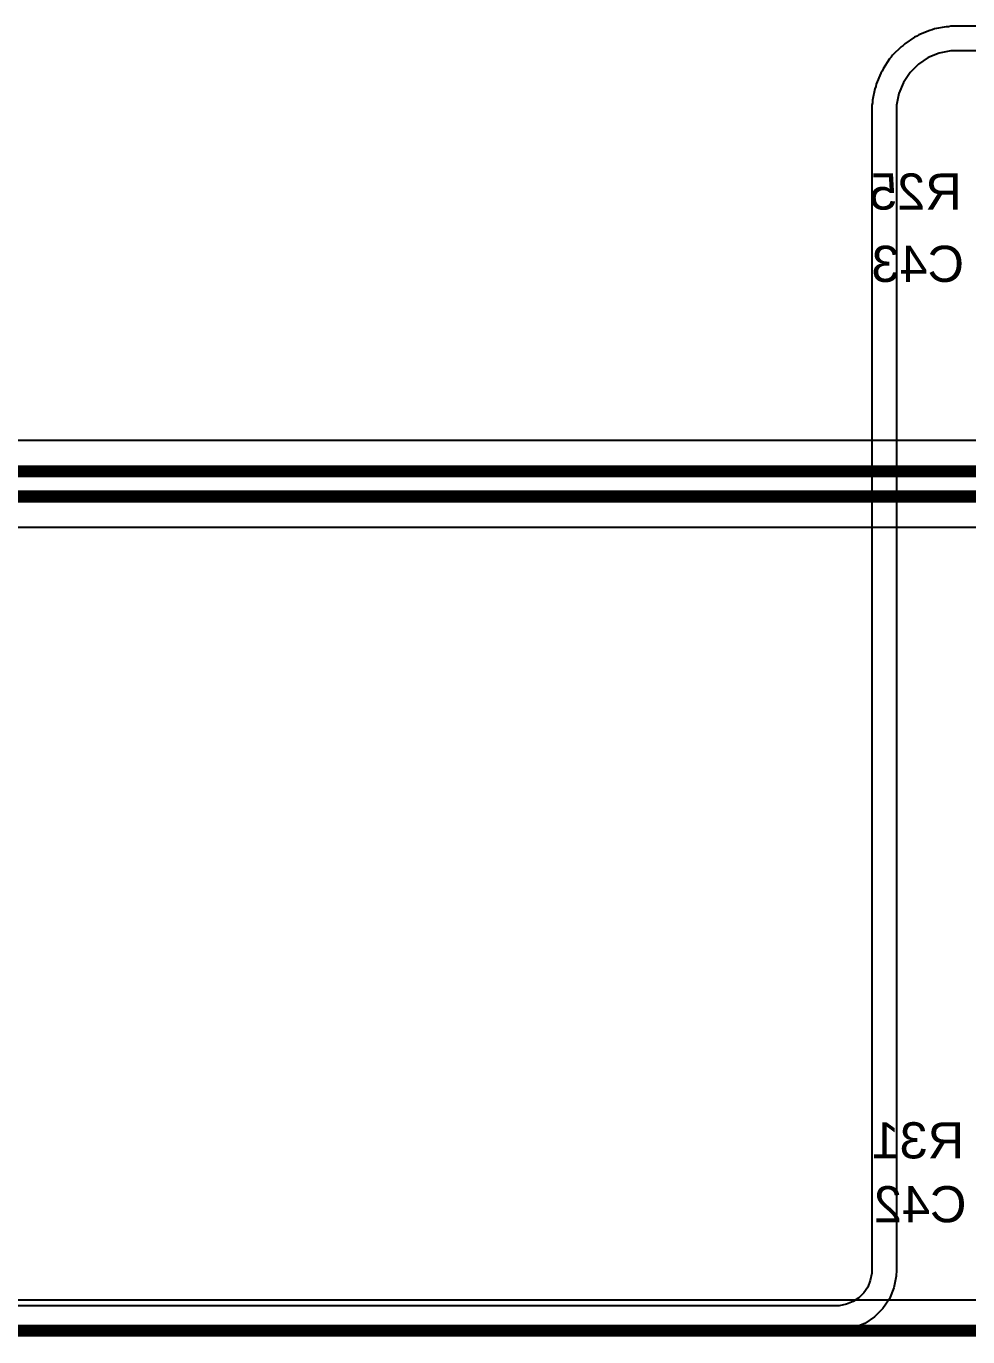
# Model space of a CAD drawing. Header units: inches. Extents: x 0 to 386, y 0 to 148.
# Drawn here: x 192.47 to 212.3, y 32.26 to 59.88 of the extents above; entities that cross this region are included whole.
import ezdxf

# ---------------------------------------------------------------- set-up
doc = ezdxf.new("R2010")
doc.units = ezdxf.units.IN
for name, color, linetype in [('Bottom Layer', 5, 'Continuous'), ('Bottom Overlay', 54, 'Continuous'), ('Top Layer', 1, 'Continuous')]:
    doc.layers.add(name, color=color, linetype=linetype)
doc.styles.add('Arial', font='', dxfattribs={"height": 0.2})
doc.styles.get('Arial').set_extended_font_data('Arial')

msp = doc.modelspace()

# ---------------------------------------------------------------- linework, layer by layer
at = {"layer": 'Bottom Layer'}
for p, q in [((213.197, 51.146), (174.749, 51.146)), ((174.734, 49.32), (213.225, 49.32)), ((213.333, 33.032), (118.897, 33.032))]:
    msp.add_line(p, q, dxfattribs=at)
for points in [[(123.354, 50.499, 0.254, 0.254, 0), (213.197, 50.499, 0.254, 0.254, 0)], [(123.354, 49.967, 0.254, 0.254, 0), (213.283, 49.967, 0.254, 0.254, 0)], [(118.832, 32.385, 0.254, 0.254, 0), (213.333, 32.385, 0.254, 0.254, 0)]]:
    msp.add_lwpolyline(points, format="xyseb", dxfattribs=at)
at = {"layer": 'Top Layer'}
for p, q in [((211.233, 59.665), (211.185, 59.646)), ((211.275, 59.694), (211.233, 59.665)), ((211.506, 59.79), (211.275, 59.694)), ((211.556, 59.799), (211.506, 59.79)), ((211.603, 59.819), (211.556, 59.799)), ((211.849, 59.868), (211.603, 59.819)), ((211.9, 59.868), (211.849, 59.868)), ((211.95, 59.878), (211.9, 59.868)), ((214.186, 59.878), (211.95, 59.878)), ((210.899, 59.443), (210.722, 59.266)), ((210.941, 59.471), (210.899, 59.443)), ((210.977, 59.507), (210.941, 59.471)), ((211.185, 59.646), (210.977, 59.507)), ((210.658, 59.187), (210.519, 58.979)), ((210.694, 59.223), (210.658, 59.187)), ((210.722, 59.266), (210.694, 59.223)), ((211.473, 59.215), (211.265, 59.076)), ((211.704, 59.311), (211.473, 59.215)), ((211.95, 59.36), (211.704, 59.311)), ((212.075, 59.36), (211.95, 59.36)), ((214.186, 59.36), (212.075, 59.36)), ((210.471, 58.89), (210.375, 58.658)), ((210.499, 58.932), (210.471, 58.89)), ((210.519, 58.979), (210.499, 58.932)), ((211.088, 58.899), (210.949, 58.691)), ((211.265, 59.076), (211.088, 58.899)), ((210.346, 58.561), (210.297, 58.316)), ((210.365, 58.608), (210.346, 58.561)), ((210.375, 58.658), (210.365, 58.608)), ((210.949, 58.691), (210.854, 58.46)), ((210.297, 58.316), (210.297, 58.265)), ((210.854, 58.46), (210.805, 58.215)), ((210.297, 58.265), (210.287, 58.215)), ((210.287, 58.215), (210.287, 58.09)), ((210.287, 58.09), (210.287, 58.09)), ((210.287, 58.09), (210.287, 33.672)), ((210.805, 58.215), (210.805, 58.09)), ((210.805, 58.09), (210.805, 58.09)), ((210.805, 58.09), (210.805, 33.66)), ((210.252, 33.442), (210.196, 33.306)), ((210.283, 33.599), (210.252, 33.442)), ((210.287, 33.672), (210.283, 33.599)), ((210.799, 33.535), (210.75, 33.291)), ((210.805, 33.66), (210.799, 33.535)), ((210.114, 33.184), (210.01, 33.08)), ((210.196, 33.306), (210.114, 33.184)), ((210.75, 33.291), (210.655, 33.061)), ((209.522, 32.908), (176.724, 32.908)), ((209.596, 32.911), (209.522, 32.908)), ((209.752, 32.942), (209.596, 32.911)), ((209.888, 32.999), (209.752, 32.942)), ((210.01, 33.08), (209.888, 32.999)), ((210.655, 33.061), (210.517, 32.854)), ((210.34, 32.678), (210.133, 32.54)), ((210.517, 32.854), (210.34, 32.678)), ((209.535, 32.39), (176.711, 32.39)), ((209.659, 32.396), (209.535, 32.39)), ((209.535, 32.39), (209.535, 32.39)), ((209.903, 32.444), (209.659, 32.396)), ((210.133, 32.54), (209.903, 32.444))]:
    msp.add_line(p, q, dxfattribs=at)

# ---------------------------------------------------------------- texts
at = {"layer": 'Bottom Overlay', "style": 'Arial', "text_generation_flag": 2}
for s, p in [('R25', (212.178, 56.013)), ('C43', (212.228, 54.489)), ('R31', (212.228, 36.017)), ('C42', (212.279, 34.671))]:
    msp.add_text(s, height=0.762, dxfattribs=at).set_placement(p)

doc.saveas('drawing.dxf')
